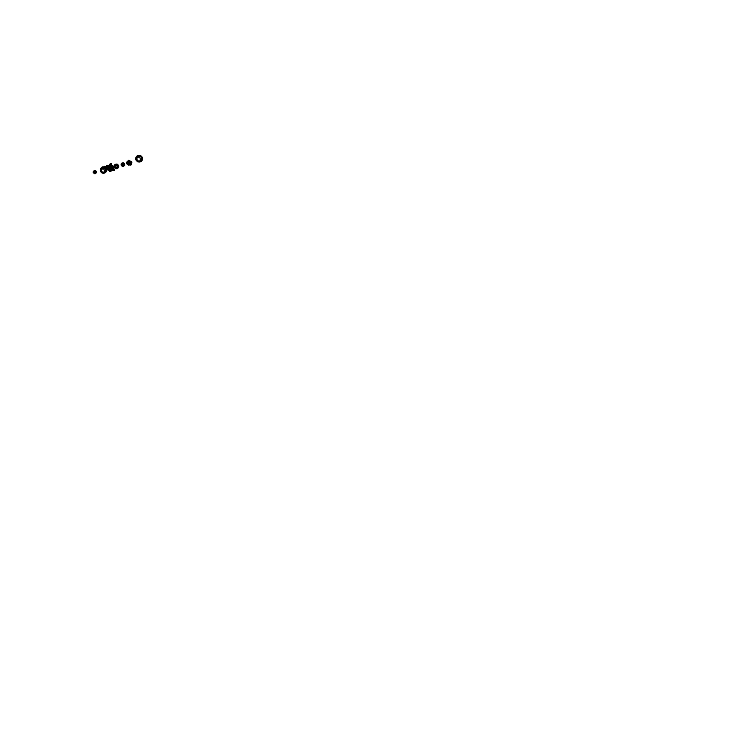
<?xml version="1.0" encoding="UTF-8"?>
<svg xmlns="http://www.w3.org/2000/svg" width="733" height="733" viewBox="0 0 733 733"><rect width="100%" height="100%" fill="white"/><g stroke="black" fill="none" stroke-linecap="round" stroke-linejoin="round"><path stroke-width="1.1" d="M112.103 168.663L111.947 166.538L111.874 168.727L111.361 167.353C110.82 168.269 111.764 169.625 112.424 168.343L111.682 169.561L112.488 168.379L112.149 168.718L111.856 166.583L112.36 168.636L112.167 167.243L111.572 169.515L112.387 168.324L111.563 169.506L112.332 168.306L112.213 166.446L112.543 168.59L112.369 166.409L113.148 168.095L112.983 167.472M112.451 168.627L112.204 166.483L112.231 168.233M113.835 170.349L113.908 170.23M111.911 166.556L112.726 167.811L112.149 166.464L112.396 168.627L112.552 167.289L112.909 168.333L112.314 166.4L112.635 168.526L111.746 169.57L112.231 168.764M104.48 167.939L104.462 167.811A3.5 0.696 -39.2 0 1 104.984 167.142C107.21 170.972 104.837 164.952 105.085 167.051M103.435 167.591C101.768 166.519 104.425 167.289 103.674 167.5M110.692 163.844L110.335 167.545M109.51 167.83C108.466 168.095 111.269 165.695 111.086 168.792C111.324 167.206 114.201 165.896 113.413 167.472L112.772 166.712M129.659 163.798L130.721 164.952L130.309 164.036L131.409 164.394L130.95 163.083L130.914 163.716A1.255 0.935 -16.6 0 0 130.153 163.734M112.635 167.655L111.993 169.735L112.094 169.057A3.06 0.559 35.1 0 1 113.432 170.001L113.872 170.377M106.908 165.933L107.394 165.502L107.119 165.915M112.351 168.837L111.792 169.625L112.69 168.535L112.094 166.519L112.983 167.472L112.818 168.388L112.745 167.381L113.212 167.674M112.644 167.848L112.057 166.501L112.076 167.307L113.093 167.665L112.433 166.345L113.139 167.747L110.967 168.123M107.146 169.36L109.565 168.361L109.29 167.619L110.179 169.854L111.159 169.9L109.739 169.708L108.539 167.875L109.244 169.616L111.114 170.239L109.73 169.515L111.169 169.58L109.748 169.396L111.159 169.25L112.039 168.159L111.187 169.222L109.409 168.975M130.703 162.799L130.666 163.294A1.301 0.614 86 0 1 130.895 163.028L130.96 161.993M112.516 167.289L112.662 168.517L112.314 166.4M122.393 166.07C122.539 166.125 122.539 164.916 122.768 166.29M127.991 163.083L126.461 162.735L127.203 163.569A1.209 0.797 -86.4 0 0 127.405 163.267A1.182 0.779 -86.4 0 1 127.011 163.862L127.258 163.816A1.292 0.852 -86.4 0 0 127.496 163.395L127.322 163.908A1.136 0.751 -86.4 0 0 127.634 163.322L128.147 162.378A1.145 1.099 39.1 0 1 129.127 162.121L129.466 162.25A1.145 1.099 39.1 0 1 130.043 163.111L130.043 163.459A1.145 1.099 39.1 0 1 129.42 164.247M127.936 162.424L127.881 162.781M130.96 162.314L131.015 161.984M130.611 163.248A1.457 1.393 39.1 0 1 129.823 164.247L129.237 163.926A1.338 1.072 20.2 0 1 129.677 164.201L128.898 165.218L128.935 163.807M106.258 169.149L105.186 167.582L106.514 169.405L106.404 168.792M110.463 171.082C110.243 172.136 109.739 169.928 111.114 169.039L109.758 168.975L111.15 169.158L111.911 168.132L111.334 168.874M112.827 167.875L112.497 166.318L113.093 167.857M102.858 168.187L102.144 168.205L102.693 168.022A1.164 0.742 -7.4 0 0 102.968 167.958L102.858 168.242M105.415 168.453L105.754 168.938M111.324 166.18L109.84 166.015L111.306 166.235C110.445 165.676 110.005 167.344 111.178 166.767L109.84 166.583L111.214 166.638L110.463 166.712M112.745 167.894L112.745 167.381M130.712 164.934L130.996 164.274L129.796 164.604A1.219 0.971 20.2 0 0 129.127 164.064L129.109 163.807M131.363 164.421L130.648 163.651A2.117 0.733 49.1 0 0 130.126 163.468A1.127 0.843 -16.6 0 1 130.492 163.331L130.098 163.551A1.338 0.999 -16.6 0 1 130.547 163.532L130.758 163.477A1.209 0.568 86 0 1 130.941 163.267L131.189 162.845M130.236 162.891L131.683 162.735L131.06 162.387M130.602 161.407L131.189 162.589L131.473 162.204M127.908 163.505A1.457 1.393 39.1 0 1 127.936 162.213L127.982 162.02M112.525 166.776L112.497 166.318L113.139 167.747M109.638 166.034C108.942 165.997 109.208 167.903 107.045 165.85M122.548 166.144C121.861 165.044 122.017 165.722 121.321 164.87A1.503 1.439 38.8 0 1 123.254 163.202A1.503 1.439 38.8 0 1 123.74 165.713L123.245 166.107M105.955 168.847L105.534 168.48M130.721 163.312L130.566 162.845M124.079 165.576L123.391 165.905M103.765 167.491L103.197 167.445M111.242 166.528L109.831 166.098L111.279 166.354L109.162 166.822L110.527 166.217L109.84 165.979L111.324 165.915L109.877 165.777L108.695 167.472L110.307 166.089L109.849 165.97L111.288 165.988L109.904 165.731L111.334 165.795L108.979 166.345L109.648 165.713L108.145 167.087L109.474 165.676L108.502 166.922M129.045 161.672C127.679 158.869 131.409 162.213 130.327 162.185A2.969 0.861 -15.8 0 0 130.153 162.323M123.547 165.328L122.704 165.841M122.182 163.34A1.292 1.237 38.9 0 0 122.054 165.108A1.292 1.237 38.9 0 0 123.85 165.319A1.209 1.154 38.9 0 1 122.035 163.624L122.164 164.027M129.759 162.039L129.64 160.93M122.558 164.907C124.692 163.826 121.229 164.311 122.814 165.09M124.134 165.511L124.234 164.879L123.712 165.777A1.503 1.439 38.8 0 1 121.321 164.778L122.127 164.925M128.797 161.626L129.64 161.663L128.981 161.242A1.2 0.476 4.5 0 0 129.613 161.59L128.926 163.221L129.356 164.439L129.09 164.036A1.246 0.999 20.2 0 1 129.484 164.311L129.384 164.128A0.99 0.944 39.1 0 0 129.915 163.404L129.915 163.102A0.99 0.944 39.1 0 0 129.411 162.359L129.127 162.25A0.99 0.944 39.1 0 0 128.275 162.469L128.092 162.699A0.99 0.944 39.1 0 0 128.073 163.578L128.871 165.227M130.85 161.434C132.655 162.543 129.255 161.123 129.677 162.369M109.941 165.007L111.37 165.081L109.977 164.879L111.389 165.282L109.932 165.154L110.61 165.374M113.313 168.993L112.598 170.157L113.368 169.002L112.653 170.203L113.615 169.222L112.955 170.386L113.798 169.46L113.597 170.322M110.591 165.557L109.959 165.218L111.379 165.411L109.913 165.337L111.352 165.612L109.932 165.411L110.573 165.75M122.063 164.494L122.164 163.826M123.007 165.777L123.153 165.557A1.017 0.971 38.8 0 0 122.823 163.917A1.017 0.971 38.8 0 0 121.513 164.98A1.017 0.971 38.8 0 0 123.144 165.612L122.521 165.237L123.236 165.301M110.555 165.942L109.886 165.649L111.297 165.86L110.848 165.988M113.45 170.019C114.339 169.415 112.451 171.027 113.853 169.552L113.074 170.423L113.734 169.35L113.029 170.395L113.762 169.396L113.194 169.827M107.467 166.208L108.008 165.539L107.229 166.437C108.786 164.76 106.743 166.721 107.586 166.034M108.915 166.034C109.474 165.594 109.996 167.39 111.297 166.281M127.771 162.442L127.569 162.14A0.944 0.779 -69.2 0 0 127.835 161.975L126.47 162.753M113.514 169.149L112.406 170.019M105.002 167.518L105.35 167.17L105.561 167.967M124.711 164.98L124.262 164.852A1.292 1.237 38.9 0 0 122.466 163.166M113.423 169.992L113.285 170.459L113.853 169.543L113.12 170.441L113.303 169.909M108.063 167.005L108.805 165.997L107.687 166.748L108.402 165.722L107.769 166.84M113.697 170.212L113.982 169.827L113.633 170.175M112.03 169.79L113.184 168.865L112.03 169.79M122.475 165.401L122.897 165.292M112.708 169.46L112.451 170.047L113.267 168.966M107.669 166.079L107.852 165.502L107.256 166.455M113.569 170.111L113.496 170.047C114.321 169.405 112.745 171.036 113.917 169.717M108.136 166.373L108.301 165.695L107.595 166.712L108.072 166.336M108.429 166.583L108.704 165.96L108.246 166.739M113.111 169.763L112.909 170.358L113.652 169.25M101.511 168.746L100.989 169.341L101.539 169.58M111.975 168.975L111.847 169.625L112.598 168.517M110.344 170.468L111.077 170.578L108.612 169.46L110.142 169.79L108.997 167.683L109.547 166.583L108.53 167.381L109.858 165.786M108.576 165.832L108.172 166.666M109.382 166.977L108.832 167.564L109.474 166.528L109.208 167.72L110.142 169.891L108.814 167.802L110.188 169.809L108.997 168.801L111.159 170.029L108.887 168.874L109.721 170.001L111.114 170.184L109.721 169.946L108.402 167.93M111.48 169.451L112.131 168.214L111.434 169.415L112.076 168.187L111.224 169.231L111.425 166.913L111.865 168.306M109.556 167.454C109.474 166.153 108.741 169.451 111.132 169.836M121.907 164.797L121.586 164.293L121.962 164.833M112.763 170.267L112.891 169.589M108.521 165.832L108.255 166.455M109.437 168.755L109.015 167.674L109.684 166.785L109.08 167.665C109.95 169.186 108.796 171.403 108.273 168.865M109.153 165.759L109.336 165.649M121.76 164.504L121.889 163.954L121.623 164.439M102.327 166.904L102.657 167.701A1.237 0.788 -7.4 0 0 102.941 167.674L103.005 167.747A1.329 0.852 -7.4 0 1 102.611 167.866L102.308 167.839A1.209 0.779 -7.4 0 0 102.968 167.683M110.949 168.398C111.324 167.298 111.324 168.663 111.068 167.234L111.572 168.04L110.967 169.002L111.728 168.086L111.068 168.682L111.471 167.316L111.398 168.114L111.123 167.729M109.29 168.819L110.014 169.983L109.098 168.535L111.15 169.204L111.966 168.15L111.269 169.277L112.131 168.205L111.306 169.314M109.584 166.648L109.29 167.234L108.631 166.721M109.858 167.527L110.61 167.573M111.26 169.277C111.251 168.178 112.607 169.057 111.874 169.68L112.763 168.59L112.332 169.213M109.529 167.436L109.73 166.886L109.089 167.674L109.657 168.7L109.061 167.665L110.426 166.199L109.043 167.316M109.199 167.161L109.51 166.565L108.658 167.454M124.262 164.852L124.289 164.962M111.489 169.451L112.323 168.297M109.052 166.648L109.547 166.309L108.475 167.344L110.042 165.878M128.568 160.38L128.11 161.003L128.706 161.617M102.079 168.077L101.42 167.839L103.417 167.39M109.996 167.344L111.104 167.756M102.391 168.205L102.684 168.251A1.246 0.87 -40.4 0 0 102.895 167.912L102.684 168.251M105.25 168.984L106.001 168.343M111.7 168.315L111.608 167.289L111.764 168.737L111.434 167.353L111.123 168.489L111.178 167.335L111.709 168.718M109.428 166.483L108.75 167.5M109.803 167.445L110.848 167.463M111.013 168.434L111.178 167.335L111.013 167.775M111.673 168.086L111.132 169.176L109.767 168.929L111.15 169.131L110.399 168.975M104.856 167.399L105.799 167.087M111.104 168.48L111.398 167.316M127.844 162.204L128.669 161.663A1.228 0.825 -28.4 0 1 128.22 161.672L128.55 161.26L128.055 161.342A1.182 0.797 -28.4 0 0 128.715 161.507A1.164 0.779 -28.4 0 1 127.991 161.462L127.258 161.489L128.706 162.24M127.908 162.25L128.211 161.874A1.457 1.393 39.1 0 1 129.457 161.553L129.952 161.15L129.1 161.544A1.191 0.476 4.5 0 0 129.539 161.663L129.475 161.736M111.782 168.095L111.508 168.691L111.132 168.251M108.292 167.967L109.904 170.102L108.915 168.947L111.141 169.616L109.748 169.607L110.692 170.129M127.927 162.204L128.926 163.221L130.621 163.028M110.307 166.089L109.244 166.941M130.08 162.497L131.06 161.828M109.904 166.776L110.481 166.318M113.047 169.708L113.578 169.195M128.147 163.926L128.202 163.88A1.457 1.393 39.1 0 0 129.402 164.357M127.881 162.552L127.258 161.526M109.373 167.298L110.289 169.781L109.153 168.572L110.362 169.616L109.29 168.471L110.362 169.616L109.831 168.975L111.178 169.36L109.712 169.25M107.137 166.318L107.705 165.493L107.275 166.043M111.004 167.124L109.913 167.078L109.364 167.802L110.371 167.371C111.627 167.023 108.905 166.877 111.068 167.005L109.886 166.822L111.095 166.95L109.858 166.712L110.436 166.254L109.858 166.712L111.15 166.831L109.868 166.776L110.472 166.675L109.831 166.428L110.481 166.565L109.84 166.327L110.225 165.979L109.629 166.4M109.776 166.62L110.335 166.134M112.827 169.552L113.441 169.103M107.375 166.547L108.145 165.594L107.403 166.574M130.181 163.752A1.264 0.944 -16.6 0 1 130.895 163.844L130.364 163.99L130.621 163.322A1.136 0.541 86 0 1 130.813 162.854L130.859 162.845M109.858 166.712L110.71 166.62M107.247 166.024L107.549 165.502L107.073 166.208M110.042 166.987L110.591 166.473M109.968 166.345L109.171 166.849L109.675 166.464M105.937 168.498L105.396 168.81A1.228 0.724 -89.4 0 0 105.176 168.966M108.585 169.57L107.861 168.187L108.704 169.543L108.246 168.022L108.429 168.462M107.916 168.169L108.713 169.543M108.869 168.636L109.153 169.36M108.035 168.975L107.669 168.306L108.347 169.671L107.989 168.132L108.356 168.847M108.118 168.947L108.402 169.635M128.009 163.807L128.926 163.221M105.9 170.212L106.267 171.091M101.447 167.83L103.151 167.637M130.621 162.808A1.457 1.393 39.1 0 0 129.878 161.718L129.64 161.663M110.491 164L111.26 164.165L110.17 163.945M129.384 164.467L129.842 164.403M111.398 164.641L109.996 164.384L111.398 164.632M107.485 168.48L108.09 169.689L107.375 168.636M110.674 164.238L111.214 164.119M110.665 164.458L111.324 164.329L110.445 164.165M108.411 167.921L109.767 170.23L111.104 170.276M110.967 170.853L109.831 170.881L110.83 171.018L109.712 170.542L111.086 170.423L109.693 170.303L108.621 169.213L110.097 170.157M110.408 171.21L109.95 171.11L110.518 170.972M110.628 165.117L111.398 165.035L109.987 164.833L111.379 164.907L110.344 165.062M110.087 170.56L111.04 170.716M110.326 170.789L109.831 170.826L110.802 171.073L110.28 171.146M130.694 164.641L130.483 164.055L130.529 164.678M110.381 167.252C111.26 167.243 109.226 167.042 110.417 167.097M104.947 168.086L106.322 168.086L105.763 167.674A0.962 0.577 56.1 0 0 105.634 167.949L105.625 167.884M109.4 169.039L111.196 169.488L110.124 169.121M110.381 170.102L108.887 168.874L110.142 169.845L109.849 169.451M110.097 170.267L108.09 168.059L108.786 169.479L108.53 168.773M110.39 169.864L111.123 169.983L110.124 169.699M110.124 169.195L109.437 168.984M110.381 170.166L109.703 170.349L111.086 170.542L109.684 170.386L111.077 170.633M110.399 169.781L109.748 169.744L111.15 170.138M111.123 169.085L109.721 169.131L110.298 169.754L109.767 169.057L111.15 169.204M110.509 166.364L110.225 166.364M110.133 169.277L111.187 169.415M128.147 161.782L128.193 161.865A1.026 0.687 -28.4 0 0 128.623 161.819M101.127 169.011L101.136 168.993A2.776 2.639 38.1 0 0 100.98 169.68M110.371 164.678L109.996 164.485M129.448 161.507L129.924 161.645M129.878 161.718L128.926 161.462M109.327 169.946L108.603 169.341L109.629 170.294L108.603 169.341L109.519 170.294L108.841 169.946M131.683 162.589L131.592 161.956M108.933 170.038L109.034 170.184M108.85 169.708L109.153 170.221M102.932 167.939L102.877 167.903A1.255 0.88 -40.4 0 1 102.583 168.251M108.64 168.718L109.822 170.175L108.676 169.121L110.032 169.964L109.208 169.186M109.748 170.248L108.741 169.039L109.437 169.424M109.07 169.781L108.621 169.46L109.318 170.267L108.97 169.854M108.603 169.314L109.281 169.974M107.183 169.36L107.229 169.47M108.704 169.094L109.318 169.543M105.03 167.188L104.526 166.382L104.801 166.877A1.319 0.495 47.1 0 1 104.654 166.519L104.801 166.675A1.228 0.458 47.1 0 0 104.938 166.95L104.837 167.161A1.539 0.935 56.1 0 0 104.801 167.527M110.142 169.891L108.951 168.81L109.538 169.323M113.258 166.922L112.79 166.235L113.441 167.243M109.18 168.828L108.759 167.784L109.62 169.231M108.86 167.747L109.794 169.021M108.841 168.966L108.841 168.636M113.175 167.133L112.671 166.29L113.45 167.417M112.589 168.159L111.947 167.362L111.984 168.709L111.59 166.757M113.395 167.078L113.01 166.336L113.459 167.344L113.093 166.913M111.645 167.509L111.645 166.712L112.268 167.976L111.746 166.657L112.305 167.967L111.718 166.675L112.488 167.921L112.461 167.252M112.745 167.765L111.975 166.51L112.57 167.912L112.268 167.555M112.25 167.234L112.9 167.738L112.387 166.849M112.589 166.785L113.093 167.637M112.919 167.271L112.708 166.272M111.59 168.086L111.563 167.326M111.434 167.839L111.389 166.959M110.124 169.085L110.445 169.167M112.607 167.087L113.139 167.61M112.845 167.729L112.598 167.399M111.874 167.399L112.122 167.61M110.133 169.057L109.996 168.764M112.112 167.261L112.158 167.967L111.425 166.913L112.057 168.031M110.152 168.984L110.436 169.35M111.682 167.729L111.324 167.005M112.809 167.316L112.415 166.391M112.387 167.5L112.067 166.501M109.886 170.166L108.759 169.011L109.886 170.157L109.538 169.799M129.484 164.311L129.539 164.549A0.953 0.513 14.9 0 1 129.494 164.119L129.081 164.155A0.99 0.944 39.1 0 1 128.248 163.826M112.112 168.022L111.443 167.582L111.975 168.718M107.531 168.947L107.843 169.708L107.467 169.222C107.898 169.836 106.917 167.756 107.769 169.689M107.165 168.883L107.577 169.699L107.403 169.25M127.844 163.532L128.11 163.954A1.145 1.099 39.1 0 0 129.081 164.329L129.768 164.027A1.182 0.944 20.3 0 0 129.338 163.807M107.953 169.011L108.218 169.689L107.577 168.407L107.916 169.03M108.035 169.699L107.403 168.572L107.806 169.36M109.18 168.517L109.593 169.213M109.015 168.911L108.686 167.82M108.484 168.792L108.163 168.068L108.905 169.46M107.742 169.103L107.531 168.434M107.852 168.196L108.227 168.902M108.768 167.784L109.08 168.544M112.891 167.426L113.01 167.994M109.455 167.646L109.675 168.333M112.396 167.93L112.497 168.187M111.022 167.39L111.379 168.81L111.352 167.353M111.819 168.7L111.847 167.692M111.553 168.764L111.114 167.353M111.764 167.729L111.746 168.022M112.946 166.299L112.983 166.675M112.855 166.254L112.937 166.968M111.123 168.801L111.123 168.388M102.189 172.173A2.776 2.639 38.1 0 1 101.255 171.073M106.028 171.595A2.84 2.712 38.1 0 0 106.358 170.972A2.776 2.639 38.1 0 0 104.654 167.454L104.617 167.106A1.356 0.815 56.1 0 0 104.627 167.472A2.776 2.639 38.1 0 1 106.267 171.009A2.84 2.712 38.1 0 1 102.794 172.539M101.044 168.929A2.84 2.712 38.1 0 1 104.572 167.39M102.116 172.237A2.776 2.648 38.1 0 1 101.181 171.137M100.907 169.744A2.776 2.648 38.1 0 1 101.053 169.057M105.552 172.099A2.84 2.712 38.1 0 1 103.545 172.676M104.956 167.536A1.411 0.852 56.1 0 1 105.085 167.051M104.113 168.297A3.5 0.696 -39.2 0 1 104.187 168.141M118.242 167.436A2.089 1.997 38.6 0 1 117.445 168.095M116.932 168.233A2.089 1.997 38.6 0 1 115.869 168.114M114.696 167.032A2.089 1.997 38.6 0 1 114.522 166.519M114.495 165.988A2.089 1.997 38.6 0 1 114.843 165.007M115.191 164.623A2.089 1.997 38.6 0 1 118.489 166.977M136.127 158.264A3.134 3.005 39.8 0 1 138.894 155.561A3.134 3.005 39.8 0 1 142.22 157.861A3.134 3.005 39.8 0 1 140.58 161.37A3.134 3.005 39.8 0 0 142.165 157.907A3.134 3.005 39.8 0 0 138.894 155.561A3.134 3.005 39.8 0 0 136.182 158.209M139.774 161.645A3.134 3.005 39.8 0 1 138.968 161.654M138.18 161.462A3.134 3.005 39.8 0 1 137.465 161.077M136.86 160.518A3.134 3.005 39.8 0 1 136.173 159.061M138.235 161.407A3.134 3.005 39.8 0 1 137.511 161.022M136.915 160.463A3.134 3.005 39.8 0 1 136.475 159.776M123.41 163.23A1.209 1.154 38.9 0 1 124.088 163.862A1.173 1.118 38.9 0 0 123.639 163.432M123.749 165.237A1.173 1.118 38.9 0 1 122.044 163.67M127.908 163.661A1.145 1.099 39.1 0 1 127.936 162.644M131.161 162.973L131.161 163.047A1.182 0.559 86 0 0 130.776 163.486L131.097 163.028M109.831 167.848L110.71 168.471L109.831 167.848M93.815 171.925C94.658 175.425 96.664 169.845 93.815 171.925M108.081 166.015L107.458 166.611L108.081 166.015M110.573 165.805L109.923 165.603L110.573 165.805M107.65 165.511L107.504 165.979L107.696 165.493M107.962 165.53L107.76 166.134L107.998 165.539M111.169 164.009L110.674 164.11L111.205 164.045M108.814 168.654L108.796 168.654A1.31 1.255 38.3 0 0 110.894 169.525A1.31 1.255 38.3 0 0 110.472 167.335A1.31 1.255 38.3 0 0 108.786 168.709M110.601 165.493L109.95 165.273L110.591 165.484M109.272 169.589L108.667 169.14L109.244 169.607M110.39 169.561L109.84 168.966L110.417 169.506M109.51 168.398L109.226 167.637L109.519 168.388M112.69 166.73L112.625 166.272L112.671 166.748M111.819 167.426L111.718 166.675L111.773 167.445M102.373 172.933A2.85 2.721 38 0 0 105.9 171.394A2.776 2.648 38 0 0 104.196 167.866A2.85 2.721 38 0 0 100.659 169.405A2.776 2.648 38 0 0 102.373 172.933M101.264 170.981A1.713 1.631 38 0 0 104.013 172.035A1.713 1.631 38 0 0 103.445 169.195A1.713 1.631 38 0 0 101.264 170.981M114.119 166.904A2.098 2.007 38.5 0 0 117.491 168.205A2.098 2.007 38.5 0 0 116.813 164.705A2.098 2.007 38.5 0 0 114.119 166.904M114.925 166.877A1.136 1.081 38.5 0 0 116.749 167.582A1.136 1.081 38.5 0 0 116.382 165.695A1.136 1.081 38.5 0 0 114.925 166.877M135.898 159.345A3.134 3.014 39.7 0 0 140.938 161.297A3.134 3.014 39.7 0 0 139.948 156.047A3.134 3.014 39.7 0 0 135.898 159.345M136.824 159.437A1.906 1.833 39.7 0 0 139.893 160.628A1.906 1.833 39.7 0 0 139.288 157.439A1.906 1.833 39.7 0 0 136.824 159.437M109.052 168.343A1.466 1.402 38.3 0 0 111.416 169.259A1.466 1.402 38.3 0 0 110.94 166.803A1.466 1.402 38.3 0 0 109.052 168.343M109.281 168.572A1.255 1.2 38.3 0 0 111.37 169.112A1.255 1.2 38.3 0 0 110.72 167.078A1.255 1.2 38.3 0 0 109.281 168.572M94.117 172.063A0.953 0.907 37.8 0 0 95.638 172.649A0.953 0.907 37.8 0 0 95.327 171.073A0.953 0.907 37.8 0 0 94.117 172.063M94.09 172.081A0.953 0.907 37.8 0 0 95.62 172.676A0.953 0.907 37.8 0 0 95.308 171.091A0.953 0.907 37.8 0 0 94.09 172.081M93.357 172.356A1.475 1.402 37.8 0 0 95.739 173.272A1.475 1.402 37.8 0 0 95.253 170.816A1.475 1.402 37.8 0 0 93.357 172.356"/></g></svg>
